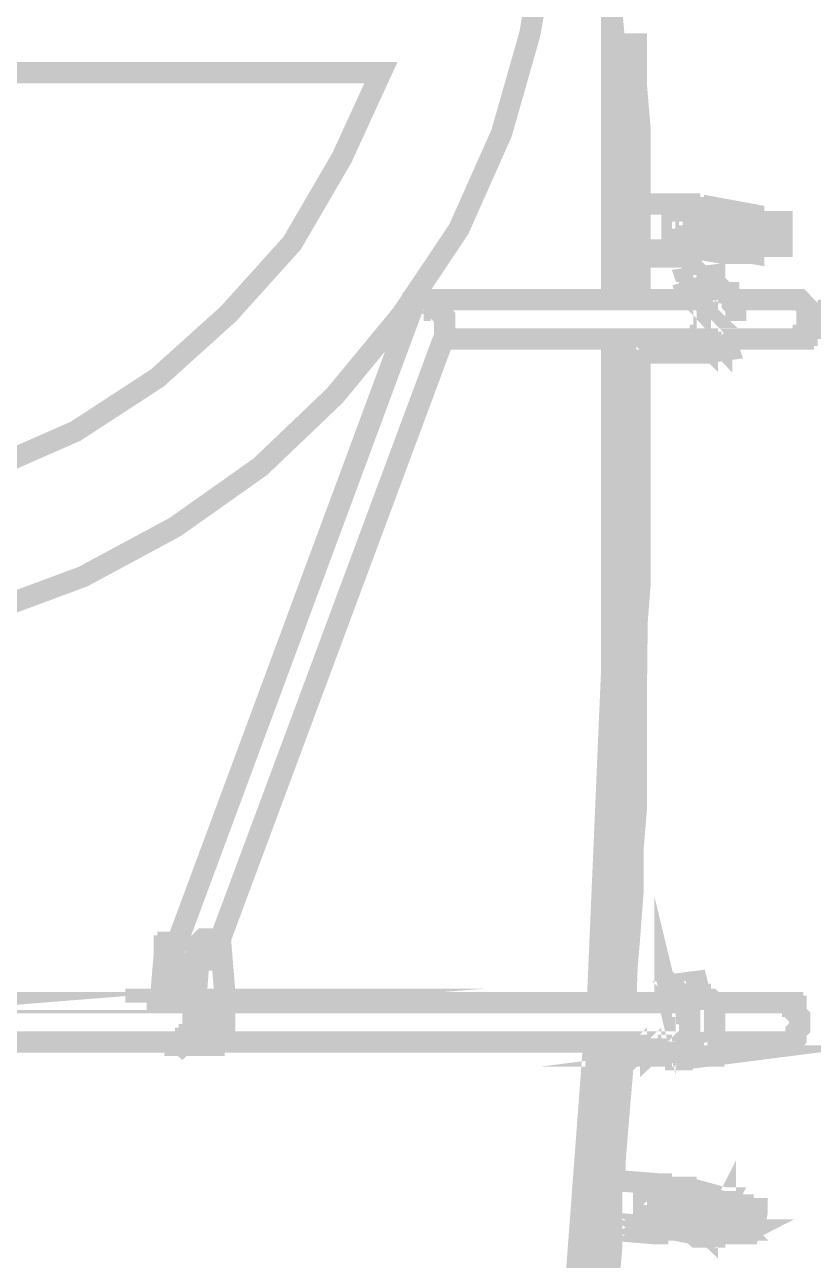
# Model space of a CAD drawing. Extents: x 0.1 to 11.6, y 0.3 to 16.2.
# Drawn here: x 4.368 to 4.738, y 11.471 to 12.051 of the extents above; entities that cross this region are included whole.
import ezdxf

# ---------------------------------------------------------------- set-up
doc = ezdxf.new("R2010")
doc.units = 0
doc.header["$MEASUREMENT"] = 0

msp = doc.modelspace()

# ---------------------------------------------------------------- linework, layer by layer
at = {"color": 0, "const_width": 0.01}
for points in [[(4.64333, 12.0384), (4.64333, 12.0367), (4.64333, 12.015), (4.64333, 11.995), (4.64333, 11.975), (4.64333, 11.9533), (4.64333, 11.9333), (4.64333, 11.9217), (4.64333, 11.9333), (4.64333, 11.955), (4.64333, 11.9767), (4.64333, 11.9967), (4.64333, 12.0167), (4.64333, 12.0384), (4.64333, 12.0167), (4.64333, 11.9967), (4.64333, 11.9767), (4.64333, 11.955), (4.64501, 11.9333), (4.64501, 11.9217), (4.64501, 11.935), (4.64333, 11.955), (4.64333, 11.9767), (4.64333, 11.9967), (4.64333, 12.0167), (4.64333, 12.0384), (4.64333, 12.0583), (4.64501, 12.0384), (4.64501, 12.0167), (4.64501, 11.9967), (4.64665, 11.9767), (4.64665, 11.9717), (4.64665, 11.955), (4.64665, 11.94)], [(4.34999, 11.775), (4.39501, 11.7917), (4.43832, 11.815), (4.47835, 11.8433), (4.51335, 11.8767), (4.54497, 11.915), (4.57167, 11.955), (4.59169, 12), (4.60499, 12.0467), (4.61333, 12.095)], [(4.64665, 11.9367), (4.64665, 11.935), (4.64665, 11.9217), (4.64665, 11.9383), (4.64665, 11.9583), (4.64665, 11.98), (4.64501, 12.0017), (4.64501, 12.0217), (4.64501, 12.0417), (4.64665, 12.0417), (4.64665, 12.0217), (4.64665, 12.0017), (4.64833, 11.98), (4.64833, 11.9583), (4.64833, 11.9383), (4.64833, 11.9217)], [(4.65668, 11.9217), (4.65668, 11.9383), (4.65668, 11.96), (4.65668, 11.98), (4.65668, 12.0017), (4.655, 12.0217), (4.655, 12.0417), (4.64501, 12.0417), (4.64501, 12.0217), (4.64501, 12.0017), (4.64665, 11.98), (4.64665, 11.9583), (4.64665, 11.9383), (4.64665, 11.9217), (4.64665, 11.9383), (4.64665, 11.9583), (4.64665, 11.98), (4.64501, 12.0017), (4.64501, 12.0217), (4.64501, 12.0417), (4.64501, 12.0384)], [(4.64501, 12.0417), (4.64665, 12.0417)], [(4.64333, 12.0384), (4.64501, 12.0384)], [(4.34999, 12.0283), (4.535, 12.0283), (4.51665, 11.9883), (4.49333, 11.9483), (4.46332, 11.915), (4.43001, 11.885), (4.39165, 11.86), (4.34999, 11.8417)], [(4.64333, 12.0267), (4.64333, 12.0283)], [(4.64333, 12.0267), (4.64501, 12.0267)], [(4.64665, 11.9683), (4.64665, 11.97), (4.64665, 11.9717)], [(4.68164, 11.9567), (4.68332, 11.9567), (4.685, 11.9567), (4.685, 11.9583), (4.68668, 11.9583), (4.68832, 11.9583), (4.69, 11.9583), (4.69168, 11.9583), (4.69336, 11.9583), (4.69499, 11.9583), (4.69667, 11.9583), (4.69835, 11.9583), (4.69997, 11.9583), (4.70167, 11.9583), (4.70335, 11.9583), (4.70167, 11.9583), (4.69997, 11.9583), (4.69835, 11.9583), (4.69667, 11.9583), (4.69499, 11.9583), (4.69336, 11.9583), (4.69168, 11.9583), (4.69, 11.9583), (4.68832, 11.9583), (4.68668, 11.9583), (4.685, 11.9583), (4.68332, 11.9583), (4.68332, 11.9567), (4.68164, 11.9567), (4.68164, 11.95), (4.68164, 11.9517), (4.68164, 11.9616), (4.68001, 11.9616), (4.68001, 11.9633), (4.68001, 11.965), (4.68001, 11.9667), (4.67833, 11.9667), (4.67665, 11.9667), (4.65668, 11.9667)], [(4.71001, 11.9616), (4.71001, 11.9583), (4.71001, 11.9616), (4.69168, 11.965), (4.69168, 11.9616)], [(4.68001, 11.9616), (4.685, 11.9616), (4.685, 11.965), (4.68001, 11.965)], [(4.685, 11.965), (4.68668, 11.965), (4.68832, 11.965), (4.69, 11.965), (4.69168, 11.965)], [(4.70833, 11.9583), (4.69168, 11.9616), (4.69, 11.9616), (4.68832, 11.9616), (4.68668, 11.9616), (4.685, 11.9616)], [(4.71001, 11.9616), (4.71164, 11.9616)], [(4.67165, 11.955), (4.67333, 11.955)], [(4.67165, 11.955), (4.67165, 11.9533), (4.67333, 11.9533), (4.67503, 11.9533), (4.67665, 11.9533), (4.67665, 11.955)], [(4.67665, 11.955), (4.67833, 11.955)], [(4.69336, 11.9583), (4.68668, 11.96), (4.685, 11.96), (4.68332, 11.96), (4.68164, 11.96)], [(4.69336, 11.9483), (4.69499, 11.9483), (4.69667, 11.9483), (4.69835, 11.9483), (4.69997, 11.9483), (4.70167, 11.9483), (4.70335, 11.9483), (4.70503, 11.9483), (4.70665, 11.9483), (4.70833, 11.9483), (4.71001, 11.9483), (4.71164, 11.9483), (4.71332, 11.9483), (4.715, 11.9483), (4.71669, 11.9483), (4.71832, 11.9483), (4.72, 11.9483), (4.72168, 11.9483), (4.72331, 11.9483), (4.72331, 11.9467), (4.72168, 11.9467), (4.72331, 11.9467), (4.72331, 11.9483), (4.72331, 11.9567), (4.72331, 11.9583), (4.72168, 11.9583), (4.72, 11.9583), (4.71832, 11.9583), (4.71669, 11.9583), (4.715, 11.9583), (4.71332, 11.9583), (4.71164, 11.9583), (4.71001, 11.9583), (4.70833, 11.9583), (4.70665, 11.9583), (4.70503, 11.9583), (4.70335, 11.9583), (4.70503, 11.9583), (4.70665, 11.9583), (4.70833, 11.9583), (4.71001, 11.9583), (4.71164, 11.9583), (4.71332, 11.9583), (4.715, 11.9583), (4.71669, 11.9583), (4.71832, 11.9583), (4.72, 11.9583), (4.72168, 11.9583), (4.72331, 11.9583), (4.72331, 11.9567)], [(4.68164, 11.9517), (4.68164, 11.95), (4.68001, 11.95), (4.68001, 11.9483), (4.68001, 11.9467), (4.68001, 11.945), (4.67833, 11.945), (4.67665, 11.945), (4.65668, 11.945), (4.67665, 11.945), (4.67833, 11.945), (4.68001, 11.945), (4.68001, 11.9467), (4.68001, 11.9483), (4.68001, 11.95), (4.68164, 11.95)], [(4.66667, 11.945), (4.68332, 11.945), (4.685, 11.945), (4.68668, 11.945), (4.69667, 11.9434), (4.69835, 11.9434), (4.69997, 11.9434), (4.70167, 11.9434), (4.70335, 11.9434), (4.70503, 11.9434), (4.70665, 11.9434), (4.70833, 11.9434), (4.71001, 11.9434), (4.71001, 11.945), (4.71001, 11.9467), (4.69168, 11.95)], [(4.68001, 11.9467), (4.685, 11.9467), (4.685, 11.95), (4.68001, 11.95)], [(4.68164, 11.95), (4.68332, 11.95)], [(4.685, 11.95), (4.68668, 11.95), (4.68832, 11.95), (4.69, 11.95), (4.69168, 11.95), (4.69168, 11.9467)], [(4.69168, 11.9483), (4.69336, 11.9483), (4.69336, 11.95), (4.69499, 11.95), (4.69667, 11.95), (4.69835, 11.95), (4.69997, 11.95), (4.70167, 11.95), (4.70335, 11.95), (4.72331, 11.9483)], [(4.66667, 11.945), (4.66835, 11.945)], [(4.66667, 11.945), (4.66835, 11.945)], [(4.67665, 11.945), (4.67833, 11.945)], [(4.685, 11.9467), (4.68668, 11.9467), (4.68832, 11.9467), (4.69, 11.9467), (4.69168, 11.9467), (4.71001, 11.9434), (4.71001, 11.9467), (4.71001, 11.9483)], [(4.69499, 11.9483), (4.69667, 11.9483)], [(4.71669, 11.9467), (4.71832, 11.9467), (4.72, 11.9467), (4.71832, 11.9467), (4.71832, 11.9483), (4.71669, 11.9483), (4.715, 11.9483), (4.71332, 11.9483), (4.71164, 11.9483), (4.71001, 11.9483), (4.70833, 11.9483), (4.70665, 11.9483), (4.70503, 11.9483), (4.70335, 11.9483), (4.70167, 11.9483), (4.69997, 11.9483), (4.69835, 11.9483), (4.69667, 11.9483), (4.69499, 11.9483)], [(4.71001, 11.9467), (4.70833, 11.9467), (4.70665, 11.9467)], [(4.67665, 11.9417), (4.67833, 11.9417)], [(4.56332, 11.9033), (4.68164, 11.9033), (4.68332, 11.8967), (4.685, 11.8967), (4.68668, 11.8967), (4.685, 11.9033), (4.685, 11.905), (4.68668, 11.905), (4.68668, 11.9067), (4.68832, 11.9067), (4.68832, 11.9083), (4.68832, 11.91), (4.68832, 11.9117), (4.68832, 11.9134), (4.69, 11.9134), (4.68832, 11.915), (4.68832, 11.9167), (4.68832, 11.9183), (4.68668, 11.92), (4.68668, 11.9217), (4.685, 11.9217), (4.685, 11.9233), (4.68332, 11.9233), (4.68164, 11.925), (4.68001, 11.925), (4.68001, 11.9267), (4.67833, 11.9316), (4.69168, 11.9333), (4.69168, 11.9283)], [(4.67665, 11.9217), (4.67833, 11.9217), (4.67833, 11.9233), (4.67833, 11.925), (4.67665, 11.93), (4.67833, 11.925), (4.68001, 11.925), (4.67833, 11.9316), (4.67665, 11.93)], [(4.67833, 11.9316), (4.68001, 11.9316)], [(4.67665, 11.93), (4.67833, 11.93)], [(4.68001, 11.93), (4.68001, 11.9283), (4.68164, 11.9283)], [(4.69336, 11.9267), (4.69168, 11.9267), (4.69168, 11.9283), (4.68001, 11.9267)], [(4.68001, 11.9283), (4.68164, 11.9283)], [(4.70167, 11.9117), (4.70167, 11.9134), (4.70167, 11.915), (4.70167, 11.9167), (4.70167, 11.9183), (4.69997, 11.92), (4.69997, 11.9217), (4.69835, 11.9233), (4.69835, 11.925), (4.69667, 11.925), (4.69499, 11.9267), (4.69336, 11.9267), (4.68001, 11.925)], [(4.45833, 11.6183), (4.565, 11.905), (4.565, 11.9067), (4.565, 11.9083), (4.565, 11.91), (4.565, 11.9117), (4.565, 11.9134), (4.56332, 11.915), (4.56332, 11.9167), (4.56168, 11.9167), (4.56, 11.9167), (4.56, 11.9183), (4.55832, 11.92), (4.55664, 11.92), (4.55501, 11.9217), (4.55333, 11.9217), (4.55165, 11.9217), (4.55165, 11.92), (4.55003, 11.92), (4.55003, 11.9183), (4.435, 11.6083)], [(4.55003, 11.9183), (4.55003, 11.92), (4.55165, 11.92), (4.55165, 11.9217), (4.55333, 11.9217), (4.55501, 11.9217), (4.55664, 11.92), (4.55832, 11.92), (4.56, 11.9183), (4.56, 11.9167), (4.56168, 11.9167), (4.56332, 11.9167), (4.56332, 11.915), (4.565, 11.9134), (4.565, 11.9117), (4.565, 11.91), (4.565, 11.9083), (4.565, 11.9067), (4.565, 11.905)], [(4.68332, 11.9217), (4.55501, 11.9217)], [(4.67503, 11.9217), (4.67665, 11.9233), (4.67833, 11.9233), (4.67833, 11.925)], [(4.67833, 11.9217), (4.68164, 11.9233)], [(4.68832, 11.915), (4.68832, 11.9167), (4.68668, 11.9167), (4.68668, 11.9183), (4.685, 11.92), (4.685, 11.9217), (4.68332, 11.9217), (4.68332, 11.9233), (4.68164, 11.9233), (4.68001, 11.9233), (4.68001, 11.925)], [(4.69667, 11.9033), (4.72999, 11.9033), (4.73167, 11.9033), (4.73335, 11.9033), (4.73335, 11.905), (4.73503, 11.905), (4.73503, 11.9067), (4.73503, 11.9083), (4.73665, 11.9083), (4.73665, 11.91), (4.73665, 11.9117), (4.73665, 11.9134), (4.73665, 11.915), (4.73665, 11.9167), (4.73503, 11.9167), (4.73503, 11.9183), (4.73335, 11.92), (4.73167, 11.9217), (4.72999, 11.9217), (4.69997, 11.9217)], [(4.64333, 11.8917), (4.64333, 11.9033), (4.64333, 11.7467), (4.63667, 11.5917), (4.64333, 11.7467), (4.64501, 11.9033), (4.64501, 11.8917)], [(4.64165, 11.5917), (4.64165, 11.605), (4.64333, 11.6267), (4.64333, 11.6483), (4.64333, 11.6683), (4.64333, 11.69), (4.64501, 11.71), (4.64501, 11.73), (4.64665, 11.7517), (4.64665, 11.7717), (4.64665, 11.7917), (4.64833, 11.815), (4.64833, 11.835), (4.64833, 11.855), (4.64833, 11.8767), (4.64833, 11.8967), (4.64833, 11.9033)], [(4.64665, 11.9033), (4.64833, 11.9033)], [(4.64665, 11.895), (4.64665, 11.8967), (4.64665, 11.9033)], [(4.65668, 11.9033), (4.65668, 11.8967), (4.65668, 11.8767), (4.65668, 11.855), (4.65668, 11.835), (4.65668, 11.8133), (4.65668, 11.7917), (4.655, 11.7717), (4.655, 11.7517), (4.655, 11.73), (4.655, 11.71), (4.655, 11.69), (4.65332, 11.6683), (4.65332, 11.6467), (4.65169, 11.6267), (4.65001, 11.605), (4.65001, 11.5917), (4.65001, 11.6017), (4.65169, 11.6217), (4.65332, 11.6433), (4.65332, 11.6634), (4.655, 11.6833), (4.655, 11.705), (4.655, 11.725), (4.655, 11.7467), (4.655, 11.7667), (4.65668, 11.7884), (4.65668, 11.8083), (4.65668, 11.83), (4.65668, 11.85), (4.65668, 11.8717), (4.65668, 11.8917)], [(4.65831, 11.9033), (4.66, 11.9033)], [(4.65831, 11.9033), (4.66, 11.9033)], [(4.65831, 11.9033), (4.66, 11.9033)], [(4.65831, 11.9033), (4.66, 11.9033)], [(4.66667, 11.9033), (4.66667, 11.9017), (4.66667, 11.9033), (4.66499, 11.9033), (4.66499, 11.9017)], [(4.67665, 11.9033), (4.67833, 11.9033), (4.68001, 11.9033)], [(4.68332, 11.9033), (4.685, 11.8967), (4.68332, 11.9033), (4.68164, 11.9033)], [(4.68164, 11.9033), (4.68332, 11.9033)], [(4.68332, 11.9033), (4.685, 11.9033)], [(4.69168, 11.9033), (4.685, 11.9033)], [(4.68832, 11.9017), (4.68832, 11.9), (4.68668, 11.9017)], [(4.68668, 11.8967), (4.69835, 11.8983), (4.69667, 11.9033)], [(4.69336, 11.9033), (4.69499, 11.9017), (4.69499, 11.9)], [(4.64665, 11.9), (4.64665, 11.8917)], [(4.67333, 11.9), (4.67333, 11.9017), (4.67165, 11.9017), (4.66997, 11.9017), (4.66997, 11.9)], [(4.66997, 11.8967), (4.67165, 11.8967)], [(4.67165, 11.9), (4.67165, 11.9017), (4.67165, 11.9), (4.67165, 11.8983)], [(4.67165, 11.9017), (4.67333, 11.9017)], [(4.67165, 11.9017), (4.67333, 11.9017)], [(4.68332, 11.8967), (4.69667, 11.8983), (4.685, 11.8967), (4.69835, 11.8983)], [(4.69336, 11.9017), (4.69499, 11.9017)], [(4.69667, 11.8983), (4.69835, 11.8983)], [(4.69667, 11.8983), (4.69835, 11.8983)], [(4.69835, 11.8983), (4.69997, 11.8983)], [(4.65001, 11.5917), (4.655, 11.7433), (4.65668, 11.895)], [(4.65668, 11.895), (4.65831, 11.895)], [(4.655, 11.5917), (4.65001, 11.5917), (4.65001, 11.6017), (4.65169, 11.6217), (4.65332, 11.6433), (4.65332, 11.6634), (4.655, 11.6833), (4.655, 11.705), (4.655, 11.725), (4.655, 11.7467), (4.655, 11.7667), (4.65668, 11.7884), (4.65668, 11.8083), (4.65668, 11.83), (4.65668, 11.85), (4.65668, 11.87), (4.65668, 11.89)], [(4.65668, 11.89), (4.65831, 11.89)], [(4.66667, 11.5917), (4.66835, 11.5933), (4.66835, 11.6), (4.66997, 11.5933), (4.66835, 11.5917), (4.67503, 11.5917), (4.46832, 11.5917)], [(4.43164, 11.5967), (4.435, 11.615), (4.435, 11.6166), (4.435, 11.6183), (4.43668, 11.6183), (4.43668, 11.62), (4.43832, 11.62), (4.44, 11.6217), (4.43832, 11.62), (4.43668, 11.62), (4.435, 11.62), (4.435, 11.6183), (4.43332, 11.6183), (4.43332, 11.6166), (4.43332, 11.615)], [(4.45503, 11.6217), (4.45335, 11.6217), (4.45167, 11.6217), (4.44997, 11.62), (4.44997, 11.6183), (4.44835, 11.6183), (4.44835, 11.6166), (4.44997, 11.6166)], [(4.46164, 11.5933), (4.46164, 11.5967), (4.46001, 11.6166), (4.45833, 11.6166), (4.45833, 11.6183), (4.45833, 11.62), (4.45665, 11.62), (4.45665, 11.6217), (4.45503, 11.6217), (4.45335, 11.6217), (4.45167, 11.62), (4.44997, 11.6183), (4.44997, 11.6166), (4.44835, 11.5967)], [(4.45335, 11.6183), (4.45503, 11.6183), (4.45503, 11.6166), (4.45503, 11.615), (4.45503, 11.6133), (4.45503, 11.6117), (4.45335, 11.6117)], [(4.435, 11.615), (4.43332, 11.615), (4.43164, 11.595)], [(4.44835, 11.6166), (4.44667, 11.5967)], [(4.44667, 11.6), (4.44667, 11.6017), (4.44499, 11.6017), (4.44336, 11.6017), (4.44336, 11.6033), (4.44168, 11.6033), (4.44, 11.605), (4.43832, 11.605), (4.43668, 11.605), (4.435, 11.605), (4.435, 11.6067), (4.435, 11.6083), (4.435, 11.61), (4.43668, 11.61), (4.43832, 11.61), (4.44, 11.61), (4.44168, 11.61), (4.44336, 11.61), (4.44499, 11.6083), (4.44667, 11.6083)], [(4.44667, 11.6017), (4.44499, 11.6017), (4.44499, 11.6033), (4.44336, 11.6033), (4.44168, 11.6033), (4.44168, 11.605), (4.44, 11.605), (4.43832, 11.605), (4.43668, 11.605), (4.43668, 11.6067), (4.435, 11.6067), (4.435, 11.6083), (4.435, 11.61), (4.43668, 11.61), (4.43832, 11.61), (4.44, 11.61), (4.44168, 11.61), (4.44336, 11.61), (4.44336, 11.6083), (4.44499, 11.6083), (4.44667, 11.6083), (4.44667, 11.6067)], [(4.67503, 11.5733), (4.67503, 11.5717), (4.67665, 11.5667), (4.67503, 11.5717), (4.67665, 11.5733), (4.67833, 11.5733), (4.67833, 11.575), (4.68001, 11.5767), (4.68001, 11.5783), (4.68001, 11.58), (4.68001, 11.5817), (4.68001, 11.5833), (4.68001, 11.585), (4.68001, 11.5866), (4.68001, 11.5883), (4.67833, 11.59), (4.67833, 11.5917), (4.67665, 11.5917), (4.67665, 11.5933), (4.67503, 11.5933), (4.67333, 11.5933), (4.67165, 11.5933), (4.66997, 11.6), (4.68332, 11.6017), (4.685, 11.595)], [(4.45833, 11.5933), (4.44835, 11.5933), (4.44835, 11.5967), (4.44667, 11.5967), (4.44667, 11.5933), (4.43164, 11.5933), (4.43164, 11.5967), (4.43164, 11.595), (4.43164, 11.5933), (4.41997, 11.5933), (4.41997, 11.5917)], [(4.66835, 11.6), (4.66997, 11.6)], [(4.66835, 11.6), (4.66997, 11.6), (4.66997, 11.5933), (4.67165, 11.5933), (4.67333, 11.5933), (4.67503, 11.5917), (4.67665, 11.5917), (4.67665, 11.59), (4.67833, 11.59), (4.67833, 11.5883), (4.67833, 11.5866), (4.68001, 11.5866), (4.68001, 11.585), (4.68001, 11.5833), (4.68001, 11.5817)], [(4.66997, 11.6), (4.67165, 11.6)], [(4.685, 11.5933), (4.685, 11.595), (4.67165, 11.5933)], [(4.43832, 11.5917), (4.45833, 11.5933), (4.44835, 11.5933), (4.44835, 11.5917), (4.44667, 11.5917), (4.44667, 11.59), (4.44667, 11.5817), (4.44667, 11.58), (4.44667, 11.5783), (4.44667, 11.5767), (4.44499, 11.5767), (4.44499, 11.575), (4.44336, 11.575), (4.44336, 11.5733), (4.44168, 11.5717), (4.44, 11.5733)], [(4.45665, 11.59), (4.45665, 11.5917), (4.46669, 11.5917), (4.46669, 11.5933), (4.465, 11.5933), (4.45833, 11.5933), (4.45833, 11.5917), (4.44835, 11.5917), (4.34999, 11.5917)], [(4.43832, 11.5733), (4.43832, 11.5717), (4.44, 11.5717), (4.44168, 11.5717), (4.44336, 11.5717), (4.44336, 11.5733), (4.44499, 11.5733), (4.44499, 11.575), (4.44667, 11.575), (4.44667, 11.5767), (4.44667, 11.5783), (4.44835, 11.58), (4.44835, 11.5817), (4.44835, 11.59), (4.44835, 11.5917), (4.45503, 11.5917), (4.45503, 11.59), (4.45503, 11.5817), (4.45503, 11.58), (4.45503, 11.5783), (4.45335, 11.5767), (4.45335, 11.575), (4.45167, 11.575), (4.45167, 11.5733), (4.44997, 11.5733)], [(4.44168, 11.5717), (4.44667, 11.5717), (4.44835, 11.5717), (4.44997, 11.5717), (4.45167, 11.5733), (4.45335, 11.5733), (4.45335, 11.575), (4.45503, 11.5767), (4.45503, 11.5783), (4.45503, 11.58), (4.45665, 11.58), (4.45665, 11.5817), (4.45665, 11.59), (4.46001, 11.59), (4.46164, 11.5917)], [(4.44835, 11.59), (4.45503, 11.59), (4.45503, 11.5917), (4.465, 11.5917)], [(4.45503, 11.5817), (4.45503, 11.59)], [(4.45665, 11.5917), (4.46164, 11.5917), (4.47168, 11.5917)], [(4.45833, 11.5917), (4.465, 11.5917), (4.465, 11.5933)], [(4.47331, 11.5933), (4.45833, 11.5933), (4.47331, 11.5933), (4.47168, 11.5933)], [(4.46164, 11.5817), (4.46001, 11.59)], [(4.46669, 11.5917), (4.47168, 11.5917), (4.47168, 11.5933), (4.46669, 11.5933)], [(4.66835, 11.5917), (4.66997, 11.5917)], [(4.66997, 11.5933), (4.67165, 11.5933)], [(4.69168, 11.5767), (4.69168, 11.5783), (4.69168, 11.58), (4.69168, 11.5817), (4.69168, 11.5833), (4.69168, 11.585), (4.69168, 11.5866), (4.69168, 11.5883), (4.69168, 11.59), (4.69168, 11.5917), (4.69, 11.5933), (4.68832, 11.5933), (4.68668, 11.5933), (4.685, 11.5933), (4.67333, 11.5933)], [(4.67333, 11.5717), (4.67503, 11.5717), (4.68832, 11.5733), (4.72499, 11.5733), (4.72667, 11.5733), (4.72835, 11.5733), (4.72999, 11.575), (4.72999, 11.5767), (4.72999, 11.5783), (4.73167, 11.58), (4.73167, 11.5817), (4.73167, 11.5833), (4.73167, 11.585), (4.72999, 11.5866), (4.72999, 11.5883), (4.72999, 11.59), (4.72835, 11.59), (4.72835, 11.5917), (4.72667, 11.5917), (4.72499, 11.5917), (4.69168, 11.5917)], [(4.44835, 11.5817), (4.45503, 11.5817), (4.45503, 11.58), (4.45335, 11.58), (4.45335, 11.5783), (4.45335, 11.5767), (4.45167, 11.575), (4.45167, 11.5733), (4.44997, 11.5733), (4.44835, 11.5717), (4.44667, 11.5717)], [(4.44835, 11.5717), (4.45503, 11.5717), (4.45665, 11.5717), (4.45665, 11.5733), (4.45833, 11.5733), (4.45833, 11.575), (4.46001, 11.5767), (4.46001, 11.5783), (4.46001, 11.58), (4.46164, 11.58), (4.46164, 11.5817), (4.45665, 11.5817)], [(4.34999, 11.5733), (4.44168, 11.5733)], [(4.45665, 11.5733), (4.67333, 11.5733), (4.67333, 11.5717), (4.67503, 11.565), (4.67333, 11.565), (4.67333, 11.57), (4.67333, 11.5717), (4.67165, 11.5717), (4.66997, 11.5717), (4.66997, 11.5733), (4.66997, 11.5717), (4.66835, 11.5717), (4.66667, 11.5717), (4.66667, 11.5733)], [(4.63667, 11.5733), (4.62831, 11.44), (4.61501, 11.3083), (4.59999, 11.175), (4.62001, 11.3733), (4.63499, 11.5733)], [(4.62999, 11.4616), (4.63167, 11.4817), (4.63336, 11.5033), (4.63499, 11.5233), (4.63667, 11.5433), (4.63835, 11.565), (4.63835, 11.5733), (4.63835, 11.565), (4.63667, 11.5433), (4.63499, 11.5233), (4.63336, 11.5033), (4.63167, 11.4817), (4.62999, 11.4616)], [(4.63997, 11.5733), (4.63997, 11.565), (4.63835, 11.5433), (4.63667, 11.5233), (4.63499, 11.5033), (4.63336, 11.4817), (4.63167, 11.4616)], [(4.66499, 11.5684), (4.66499, 11.57), (4.66336, 11.57), (4.66168, 11.57), (4.66168, 11.5684), (4.66336, 11.57), (4.66168, 11.5684), (4.66336, 11.5684)], [(4.65668, 11.57), (4.65668, 11.5717), (4.655, 11.5717), (4.655, 11.57)], [(4.65668, 11.5717), (4.655, 11.5717)], [(4.66168, 11.5667), (4.66336, 11.5667), (4.66499, 11.5667), (4.66667, 11.5667), (4.66667, 11.5684), (4.66835, 11.5684), (4.66997, 11.5684), (4.66997, 11.57), (4.67165, 11.57), (4.67165, 11.5717)], [(4.66168, 11.5667), (4.66336, 11.5667), (4.66499, 11.5667), (4.66667, 11.5667), (4.66667, 11.5684), (4.66835, 11.5684), (4.66997, 11.5684), (4.66997, 11.57), (4.67165, 11.57), (4.67165, 11.5717)], [(4.69, 11.5667), (4.68832, 11.5667), (4.67665, 11.5667), (4.69, 11.5667), (4.68832, 11.5733)], [(4.68332, 11.5733), (4.67665, 11.5733)], [(4.68832, 11.5733), (4.69, 11.5733)], [(4.67333, 11.565), (4.68668, 11.5667), (4.68832, 11.5667), (4.67503, 11.565)], [(4.66168, 11.5667), (4.64833, 11.5667)], [(4.66168, 11.5667), (4.64833, 11.5667)], [(4.66168, 11.5667), (4.66336, 11.5667)], [(4.66336, 11.57), (4.66499, 11.57)], [(4.66336, 11.57), (4.66499, 11.57)], [(4.67665, 11.5667), (4.67833, 11.5667)], [(4.67833, 11.57), (4.67833, 11.5684), (4.68001, 11.5684)], [(4.67833, 11.5684), (4.68001, 11.5684)], [(4.68832, 11.5667), (4.69, 11.5667)], [(4.68001, 11.4983), (4.67503, 11.5), (4.67333, 11.5), (4.67165, 11.5), (4.66997, 11.5), (4.66835, 11.5017), (4.66835, 11.5033), (4.66835, 11.505), (4.66667, 11.505), (4.66667, 11.5067), (4.66499, 11.5067), (4.64333, 11.5084)], [(4.69667, 11.5), (4.69667, 11.4967), (4.69835, 11.5), (4.69667, 11.5), (4.67833, 11.505)], [(4.67165, 11.505), (4.66667, 11.505)], [(4.69667, 11.4983), (4.67833, 11.5017), (4.67665, 11.5017), (4.67665, 11.5033), (4.67503, 11.5033), (4.67333, 11.5033), (4.67165, 11.5033), (4.66835, 11.5033)], [(4.67165, 11.5033), (4.67165, 11.505), (4.67333, 11.505), (4.67503, 11.505), (4.67665, 11.505), (4.67833, 11.505), (4.67833, 11.5017)], [(4.65831, 11.4967), (4.66, 11.4967)], [(4.65831, 11.4967), (4.65831, 11.495), (4.66, 11.495), (4.66, 11.4933), (4.66168, 11.4933), (4.66336, 11.495), (4.66336, 11.4967)], [(4.66336, 11.4967), (4.66499, 11.4967)], [(4.66835, 11.5017), (4.66997, 11.5017)], [(4.66835, 11.5017), (4.66997, 11.5017)], [(4.66835, 11.5017), (4.66997, 11.5017)], [(4.66835, 11.5), (4.66997, 11.5)], [(4.66835, 11.5), (4.66997, 11.5)], [(4.66835, 11.5), (4.66997, 11.5)], [(4.66835, 11.5), (4.66997, 11.5)], [(4.68001, 11.4883), (4.68164, 11.4883), (4.68332, 11.4883), (4.685, 11.4883), (4.68668, 11.4883), (4.68832, 11.4883), (4.69, 11.4883), (4.69168, 11.4883), (4.69336, 11.4867), (4.69499, 11.4867), (4.69667, 11.4867), (4.69835, 11.4867), (4.69997, 11.4867), (4.70167, 11.4867), (4.70335, 11.4867), (4.70503, 11.4867), (4.70503, 11.485), (4.70665, 11.485), (4.70833, 11.485), (4.70665, 11.485), (4.70665, 11.4833), (4.70503, 11.4833), (4.70335, 11.4833), (4.70167, 11.4833), (4.69997, 11.4833), (4.69835, 11.4833), (4.69667, 11.4833), (4.69835, 11.4833), (4.69997, 11.4833), (4.70167, 11.4833), (4.70335, 11.4833), (4.70503, 11.4833), (4.70665, 11.4833), (4.70833, 11.4833), (4.71001, 11.485), (4.71164, 11.4933), (4.71164, 11.495), (4.71001, 11.495), (4.70833, 11.495), (4.70665, 11.4967), (4.70503, 11.4967), (4.70335, 11.4967), (4.70167, 11.4967), (4.69997, 11.4967), (4.69835, 11.4967), (4.69667, 11.4967), (4.69667, 11.4983), (4.69499, 11.4983), (4.69336, 11.4983), (4.69168, 11.4983), (4.69, 11.4983), (4.68832, 11.4983), (4.68668, 11.4983), (4.685, 11.4983), (4.68332, 11.4983), (4.68164, 11.4983), (4.68001, 11.4983), (4.67833, 11.4983), (4.67665, 11.4983), (4.67503, 11.4983), (4.67333, 11.4983), (4.67165, 11.4983), (4.66997, 11.4983), (4.66835, 11.4983), (4.66835, 11.4967), (4.66835, 11.49)], [(4.71164, 11.4933), (4.71164, 11.495), (4.71001, 11.495), (4.70833, 11.495), (4.70665, 11.495), (4.70503, 11.495), (4.70503, 11.4967), (4.70335, 11.4967), (4.70167, 11.4967), (4.69997, 11.4967), (4.69835, 11.4967), (4.69667, 11.4967), (4.69499, 11.4967), (4.69336, 11.4967), (4.69168, 11.4967), (4.69168, 11.4983), (4.69, 11.4983), (4.68832, 11.4983), (4.68668, 11.4983), (4.685, 11.4983), (4.68332, 11.4983), (4.68164, 11.4983), (4.68001, 11.4983), (4.67833, 11.4983), (4.67665, 11.4983), (4.67503, 11.4983), (4.67333, 11.4983), (4.67165, 11.4983), (4.66997, 11.4983), (4.66835, 11.4983), (4.66835, 11.4967)], [(4.655, 11.4867), (4.66835, 11.485), (4.66997, 11.485), (4.67165, 11.485), (4.67333, 11.485), (4.68164, 11.4833), (4.68332, 11.4817), (4.685, 11.4817), (4.68668, 11.4817), (4.68832, 11.4817), (4.69, 11.4817), (4.69168, 11.4817), (4.69336, 11.4817), (4.69499, 11.4817), (4.69667, 11.4817), (4.69499, 11.4817), (4.67665, 11.4867), (4.67665, 11.49), (4.69499, 11.485)], [(4.66667, 11.4916), (4.66835, 11.4916)], [(4.655, 11.4867), (4.65668, 11.4867)], [(4.66336, 11.4867), (4.66499, 11.4867)], [(4.67165, 11.49), (4.66667, 11.49)], [(4.67665, 11.4867), (4.67503, 11.4867), (4.67333, 11.4867), (4.67333, 11.4883), (4.67165, 11.4883), (4.66667, 11.4883)], [(4.67165, 11.4883), (4.67165, 11.49), (4.67333, 11.49), (4.67503, 11.49), (4.67665, 11.49)], [(4.67833, 11.4883), (4.68001, 11.4883), (4.68164, 11.4883), (4.68332, 11.4883), (4.685, 11.4883), (4.68668, 11.4883), (4.68832, 11.4883), (4.69, 11.4883)], [(4.70665, 11.4833), (4.70833, 11.4833), (4.71001, 11.485), (4.70833, 11.485), (4.70665, 11.485), (4.70503, 11.4867), (4.70335, 11.4867), (4.70167, 11.4867), (4.69997, 11.4867), (4.69835, 11.4867), (4.69667, 11.4867), (4.69499, 11.4867), (4.69336, 11.4883), (4.69168, 11.4883), (4.69, 11.4883), (4.68832, 11.4883), (4.68668, 11.4883), (4.685, 11.4883), (4.68332, 11.4883), (4.68164, 11.4883), (4.68001, 11.4883), (4.68164, 11.4883), (4.68332, 11.4883), (4.685, 11.4883), (4.68668, 11.4883), (4.68832, 11.4883), (4.69, 11.4883), (4.69168, 11.4883), (4.69336, 11.4883), (4.69499, 11.4883), (4.69667, 11.4883), (4.69835, 11.4883), (4.69997, 11.4867), (4.70167, 11.4867), (4.70335, 11.4867), (4.70503, 11.4867), (4.70665, 11.4867), (4.70833, 11.4867), (4.70833, 11.485), (4.71001, 11.485)], [(4.68164, 11.4883), (4.68332, 11.4883)], [(4.69667, 11.4833), (4.69835, 11.4833), (4.69997, 11.4833), (4.70167, 11.4833), (4.70335, 11.4833), (4.70335, 11.485), (4.70503, 11.485), (4.70335, 11.4867), (4.70167, 11.4867), (4.69997, 11.4867), (4.69835, 11.4867), (4.69667, 11.4867), (4.69499, 11.4867), (4.69336, 11.4867), (4.69168, 11.4867), (4.69168, 11.4883), (4.69, 11.4883), (4.68832, 11.4883), (4.68668, 11.4883), (4.685, 11.4883), (4.68332, 11.4883), (4.68164, 11.4883)], [(4.69667, 11.4833), (4.70503, 11.4833), (4.70833, 11.485), (4.70665, 11.485), (4.69997, 11.4867), (4.69, 11.4883)], [(4.69168, 11.485), (4.69336, 11.485), (4.69499, 11.485), (4.69667, 11.485), (4.69667, 11.4867)], [(4.69667, 11.4817), (4.69667, 11.4833), (4.69667, 11.485), (4.69499, 11.485), (4.69499, 11.4817)], [(4.66336, 11.4833), (4.66499, 11.4833)]]:
    msp.add_lwpolyline(points, dxfattribs=at)
for points in [[(4.64333, 12.0267), (4.64333, 12.0283), (4.64333, 12.0267)], [(4.64501, 12.0267), (4.64501, 12.0283), (4.64501, 12.0267)], [(4.67665, 11.9533), (4.67665, 11.955), (4.67665, 11.9567), (4.67503, 11.9583), (4.67333, 11.9583), (4.67333, 11.9567), (4.67165, 11.9567), (4.67165, 11.955), (4.67165, 11.9533), (4.67333, 11.9533), (4.67503, 11.9533), (4.67665, 11.9533)], [(4.67665, 11.9533), (4.67503, 11.9533), (4.67333, 11.9533), (4.67165, 11.9533), (4.67165, 11.955), (4.67165, 11.9567), (4.67165, 11.9583), (4.67333, 11.9583), (4.67503, 11.9583), (4.67665, 11.9583), (4.67665, 11.9567), (4.67665, 11.955), (4.67665, 11.9533)], [(4.67665, 11.9417), (4.67833, 11.9417), (4.67833, 11.9434), (4.68001, 11.9434), (4.68001, 11.945), (4.68001, 11.9434), (4.67833, 11.9434), (4.67665, 11.9417), (4.65668, 11.9417), (4.67665, 11.9417)], [(4.69499, 11.9483), (4.69667, 11.9483), (4.69835, 11.9483), (4.69997, 11.9483), (4.70167, 11.9483), (4.70335, 11.9483), (4.70503, 11.9483), (4.70665, 11.9483), (4.70833, 11.9483), (4.71001, 11.9483), (4.71164, 11.9483), (4.71332, 11.9483), (4.715, 11.9483), (4.71669, 11.9483), (4.71832, 11.9483), (4.72, 11.9483), (4.72168, 11.9483), (4.72168, 11.9467), (4.72, 11.9467), (4.71832, 11.9467), (4.72, 11.9467), (4.72168, 11.9467), (4.72168, 11.9483), (4.72, 11.9483), (4.71832, 11.9483), (4.71669, 11.9483), (4.715, 11.9483), (4.71332, 11.9483), (4.71164, 11.9483), (4.71001, 11.9483), (4.70833, 11.9483), (4.70665, 11.9483), (4.70503, 11.9483), (4.70335, 11.9483), (4.70167, 11.9483), (4.69997, 11.9483), (4.69835, 11.9483), (4.69667, 11.9483), (4.69499, 11.9483)], [(4.70167, 11.9434), (4.70335, 11.9434), (4.70503, 11.9434), (4.70335, 11.9434), (4.70167, 11.9434)], [(4.68832, 11.9283), (4.68832, 11.93), (4.69, 11.9283), (4.68832, 11.9283)], [(4.68001, 11.93), (4.68164, 11.93), (4.68164, 11.9283), (4.68001, 11.9283), (4.68001, 11.93)], [(4.68832, 11.93), (4.69, 11.93), (4.69, 11.9283), (4.68832, 11.9283), (4.68832, 11.93)], [(4.63997, 11.5917), (4.63997, 11.605), (4.64165, 11.6283), (4.64333, 11.6483), (4.64333, 11.6683), (4.64333, 11.69), (4.64333, 11.71), (4.64501, 11.73), (4.64501, 11.7517), (4.64501, 11.7717), (4.64665, 11.7917), (4.64665, 11.815), (4.64665, 11.835), (4.64665, 11.855), (4.64665, 11.8767), (4.64665, 11.8967), (4.64665, 11.9033), (4.64665, 11.8967), (4.64665, 11.8767), (4.64665, 11.855), (4.64665, 11.835), (4.64665, 11.815), (4.64665, 11.7917), (4.64501, 11.7717), (4.64501, 11.7517), (4.64501, 11.73), (4.64333, 11.71), (4.64333, 11.69), (4.64333, 11.6683), (4.64333, 11.6483), (4.64165, 11.6283), (4.63997, 11.605), (4.63997, 11.5917)], [(4.68001, 11.9033), (4.68001, 11.9017), (4.68001, 11.9), (4.67833, 11.9), (4.67833, 11.8983), (4.67665, 11.8983), (4.67503, 11.8967), (4.67333, 11.8967), (4.67165, 11.8967), (4.66997, 11.8967), (4.65668, 11.8967), (4.66997, 11.8967), (4.67165, 11.8967), (4.67333, 11.8967), (4.67503, 11.8967), (4.67665, 11.8983), (4.67833, 11.8983), (4.67833, 11.9), (4.68001, 11.9), (4.68001, 11.9017), (4.68001, 11.9033)], [(4.68001, 11.9033), (4.68001, 11.9017), (4.67833, 11.9), (4.67665, 11.8983), (4.67503, 11.8983), (4.67503, 11.8967), (4.67333, 11.8967), (4.67165, 11.8967), (4.66997, 11.8967), (4.66835, 11.8967), (4.66667, 11.8967), (4.66667, 11.8983), (4.66499, 11.8983), (4.66336, 11.9), (4.66168, 11.9), (4.66, 11.9017), (4.66, 11.9033), (4.65831, 11.9033), (4.66, 11.9033), (4.66, 11.9017), (4.66168, 11.9), (4.66336, 11.8983), (4.66499, 11.8983), (4.66667, 11.8967), (4.66835, 11.8967), (4.66997, 11.8967), (4.67165, 11.8967), (4.67333, 11.8967), (4.67503, 11.8967), (4.67503, 11.8983), (4.67665, 11.8983), (4.67833, 11.9), (4.68001, 11.9), (4.68001, 11.9017), (4.68001, 11.9033)], [(4.66499, 11.9017), (4.66499, 11.9), (4.66667, 11.9), (4.66667, 11.9017), (4.66667, 11.9033), (4.66499, 11.9033), (4.66499, 11.9017)], [(4.69336, 11.9033), (4.69499, 11.9033), (4.69499, 11.9017), (4.69499, 11.9), (4.69336, 11.9017), (4.69336, 11.9033)], [(4.66997, 11.9), (4.67165, 11.9), (4.67165, 11.8983), (4.67333, 11.8983), (4.67333, 11.9), (4.67333, 11.9017), (4.67165, 11.9017), (4.66997, 11.9017), (4.66997, 11.9)], [(4.68832, 11.9017), (4.69, 11.9017), (4.69, 11.9), (4.68832, 11.9), (4.68668, 11.9), (4.68668, 11.9017), (4.68832, 11.9017)], [(4.64333, 11.78), (4.64333, 11.7817), (4.64333, 11.7833), (4.64333, 11.7817), (4.64333, 11.78)], [(4.64165, 11.6583), (4.64165, 11.66), (4.64165, 11.6583)], [(4.45665, 11.615), (4.45665, 11.6166), (4.45665, 11.6183), (4.45503, 11.6183), (4.45335, 11.6183), (4.45335, 11.6166), (4.45335, 11.615), (4.45335, 11.6133), (4.45335, 11.6117), (4.45503, 11.6117), (4.45665, 11.6117), (4.45665, 11.6133), (4.45665, 11.615)], [(4.45503, 11.6117), (4.45503, 11.6133), (4.45665, 11.6133), (4.45665, 11.615), (4.45665, 11.6166), (4.45503, 11.6166), (4.45503, 11.6183), (4.45503, 11.6166), (4.45503, 11.615), (4.45503, 11.6133), (4.45503, 11.6117)], [(4.67333, 11.5967), (4.67333, 11.5983), (4.67503, 11.5967), (4.67333, 11.5967)], [(4.67333, 11.5983), (4.67503, 11.5983), (4.67503, 11.5967), (4.67333, 11.5967), (4.67333, 11.5983)], [(4.68001, 11.6), (4.68164, 11.6), (4.68164, 11.5983), (4.68164, 11.5967), (4.68001, 11.5967), (4.68001, 11.5983), (4.68001, 11.6)], [(4.68001, 11.5967), (4.68001, 11.5983), (4.68001, 11.5967)], [(4.45665, 11.5917), (4.45833, 11.5917), (4.46001, 11.5917), (4.45833, 11.5917), (4.45665, 11.5917)], [(4.465, 11.5917), (4.46332, 11.5917), (4.465, 11.5917), (4.46669, 11.5917), (4.46832, 11.5917), (4.46669, 11.5917), (4.465, 11.5917)], [(4.64833, 11.5733), (4.64833, 11.565), (4.64665, 11.5433), (4.64501, 11.5233), (4.64333, 11.5017), (4.64333, 11.4817), (4.64165, 11.46), (4.63997, 11.44), (4.63835, 11.42), (4.63667, 11.3983), (4.63336, 11.3783), (4.63167, 11.3567), (4.62999, 11.3366), (4.62831, 11.3167), (4.62668, 11.295), (4.625, 11.2733), (4.62169, 11.2533), (4.61833, 11.2333), (4.61833, 11.2116), (4.61501, 11.1917), (4.61333, 11.175), (4.61501, 11.1917), (4.61833, 11.2116), (4.61833, 11.2333), (4.62169, 11.2533), (4.625, 11.2733), (4.62668, 11.295), (4.62831, 11.315), (4.62999, 11.3366), (4.63167, 11.3567), (4.63336, 11.3783), (4.63667, 11.3983), (4.63835, 11.42), (4.63997, 11.44), (4.64165, 11.46), (4.64333, 11.4817), (4.64333, 11.5017), (4.64501, 11.5217), (4.64665, 11.5433), (4.64833, 11.565), (4.64833, 11.5733)], [(4.67165, 11.5717), (4.67165, 11.57), (4.66997, 11.57), (4.66997, 11.5684), (4.66835, 11.5684), (4.66667, 11.5684), (4.66667, 11.5667), (4.66499, 11.5667), (4.66336, 11.5667), (4.66168, 11.5667), (4.66, 11.5667), (4.65831, 11.5667), (4.65668, 11.5667), (4.655, 11.5684), (4.65332, 11.5684), (4.65332, 11.57), (4.65169, 11.57), (4.65169, 11.5717), (4.65001, 11.5733), (4.65169, 11.5717), (4.65169, 11.57), (4.65332, 11.57), (4.65332, 11.5684), (4.655, 11.5684), (4.65668, 11.5684), (4.65831, 11.5667), (4.66, 11.5667), (4.66168, 11.5667), (4.66336, 11.5667), (4.66499, 11.5667), (4.66667, 11.5684), (4.66835, 11.5684), (4.66997, 11.5684), (4.66997, 11.57), (4.67165, 11.57), (4.67165, 11.5717)], [(4.655, 11.57), (4.655, 11.5684), (4.65668, 11.57), (4.65668, 11.5717), (4.655, 11.5717), (4.655, 11.57)], [(4.64833, 11.5667), (4.64833, 11.5583), (4.64665, 11.5384), (4.64501, 11.5183), (4.64501, 11.5084), (4.64501, 11.5183), (4.64665, 11.5384), (4.64833, 11.5583), (4.64833, 11.5667)], [(4.66168, 11.5684), (4.66336, 11.5684), (4.66499, 11.5684), (4.66499, 11.57), (4.66336, 11.57), (4.66168, 11.57), (4.66168, 11.5684)], [(4.67833, 11.57), (4.68001, 11.57), (4.68001, 11.5684), (4.67833, 11.5684), (4.67833, 11.57)], [(4.685, 11.5684), (4.685, 11.57), (4.685, 11.5684), (4.68668, 11.5684), (4.685, 11.5684)], [(4.685, 11.57), (4.68668, 11.57), (4.68668, 11.5684), (4.685, 11.5684), (4.685, 11.57)], [(4.64333, 11.4883), (4.66336, 11.4867), (4.66499, 11.4867), (4.66667, 11.4867), (4.66667, 11.4883), (4.66667, 11.49), (4.66667, 11.4916), (4.66835, 11.5017), (4.66667, 11.4916), (4.66667, 11.49), (4.66667, 11.4883), (4.66667, 11.4867), (4.66499, 11.4867), (4.66336, 11.4867), (4.64333, 11.4883)], [(4.66168, 11.495), (4.66336, 11.495), (4.66336, 11.4967), (4.66336, 11.4983), (4.66168, 11.5), (4.66, 11.5), (4.66, 11.4983), (4.65831, 11.4983), (4.65831, 11.4967), (4.65831, 11.495), (4.66, 11.495), (4.66168, 11.495)], [(4.66336, 11.495), (4.66168, 11.4933), (4.66, 11.4933), (4.66, 11.495), (4.65831, 11.495), (4.65831, 11.4967), (4.65831, 11.4983), (4.66, 11.5), (4.66168, 11.5), (4.66336, 11.5), (4.66336, 11.4983), (4.66336, 11.4967), (4.66336, 11.495)], [(4.66667, 11.49), (4.66835, 11.5), (4.66667, 11.49)], [(4.64333, 11.485), (4.64333, 11.4767), (4.64165, 11.4567), (4.63997, 11.435), (4.63835, 11.415), (4.63667, 11.3933), (4.63336, 11.3717), (4.63167, 11.3517), (4.62999, 11.3317), (4.62831, 11.31), (4.62668, 11.29), (4.625, 11.27), (4.62169, 11.2483), (4.61833, 11.2283), (4.61833, 11.2083), (4.61501, 11.1867), (4.61333, 11.175), (4.61501, 11.1867), (4.61833, 11.2083), (4.61833, 11.2283), (4.62169, 11.2483), (4.625, 11.27), (4.62668, 11.29), (4.62831, 11.31), (4.62999, 11.3317), (4.63167, 11.3517), (4.63336, 11.3717), (4.63667, 11.3933), (4.63835, 11.415), (4.63997, 11.435), (4.64165, 11.4567), (4.64333, 11.4767), (4.64333, 11.485)], [(4.64333, 11.485), (4.66336, 11.4833), (4.66499, 11.4833), (4.66499, 11.485), (4.66667, 11.485), (4.66499, 11.485), (4.66499, 11.4833), (4.66336, 11.4833), (4.64333, 11.485)], [(4.68832, 11.4817), (4.68832, 11.4833), (4.69, 11.4817), (4.69168, 11.4817), (4.69, 11.4817), (4.68832, 11.4817)]]:
    msp.add_lwpolyline(points, close=True, dxfattribs=at)

doc.saveas('drawing.dxf')
